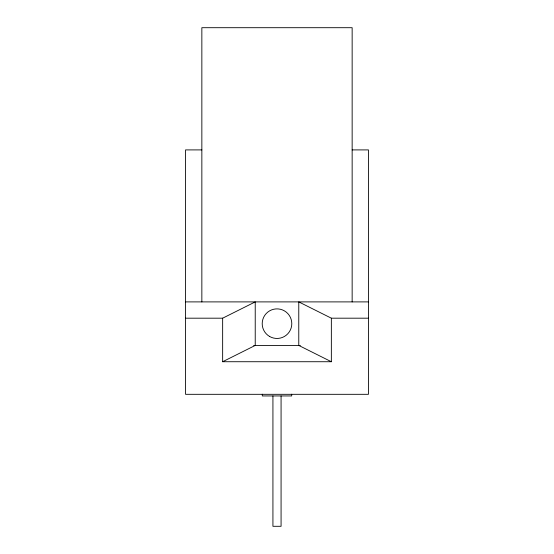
<?xml version="1.0" encoding="UTF-8"?>
<svg xmlns="http://www.w3.org/2000/svg" width="554" height="554" viewBox="0 0 554 554"><rect width="100%" height="100%" fill="white"/><g stroke="black" fill="none" stroke-linecap="round" stroke-linejoin="round"><path stroke-width="0.83" d="M222.646 318.19L255.228 301.895L255.228 345.433L222.646 361.727L222.646 318.19L185.555 318.19M201.85 149.905L185.555 149.905L185.555 394.316L368.445 394.316L368.445 149.905L352.15 149.905M185.555 301.895L368.445 301.895M331.354 318.19L331.354 361.727L298.772 345.433L298.772 301.895L331.354 318.19L368.445 318.19M253.677 345.433L300.323 345.433M222.646 361.727L331.354 361.727M352.15 301.909L352.15 27.7L201.85 27.7L201.85 301.909M291.695 394.233L291.695 395.944L262.305 395.944L262.305 394.233M281.072 395.944L281.072 526.3L272.928 526.3L272.928 395.944M269.604 336.479A14.792 14.792 0 0 0 291.792 323.668A14.792 14.792 0 0 0 269.604 310.856A14.792 14.792 0 0 0 269.604 336.479"/></g></svg>
